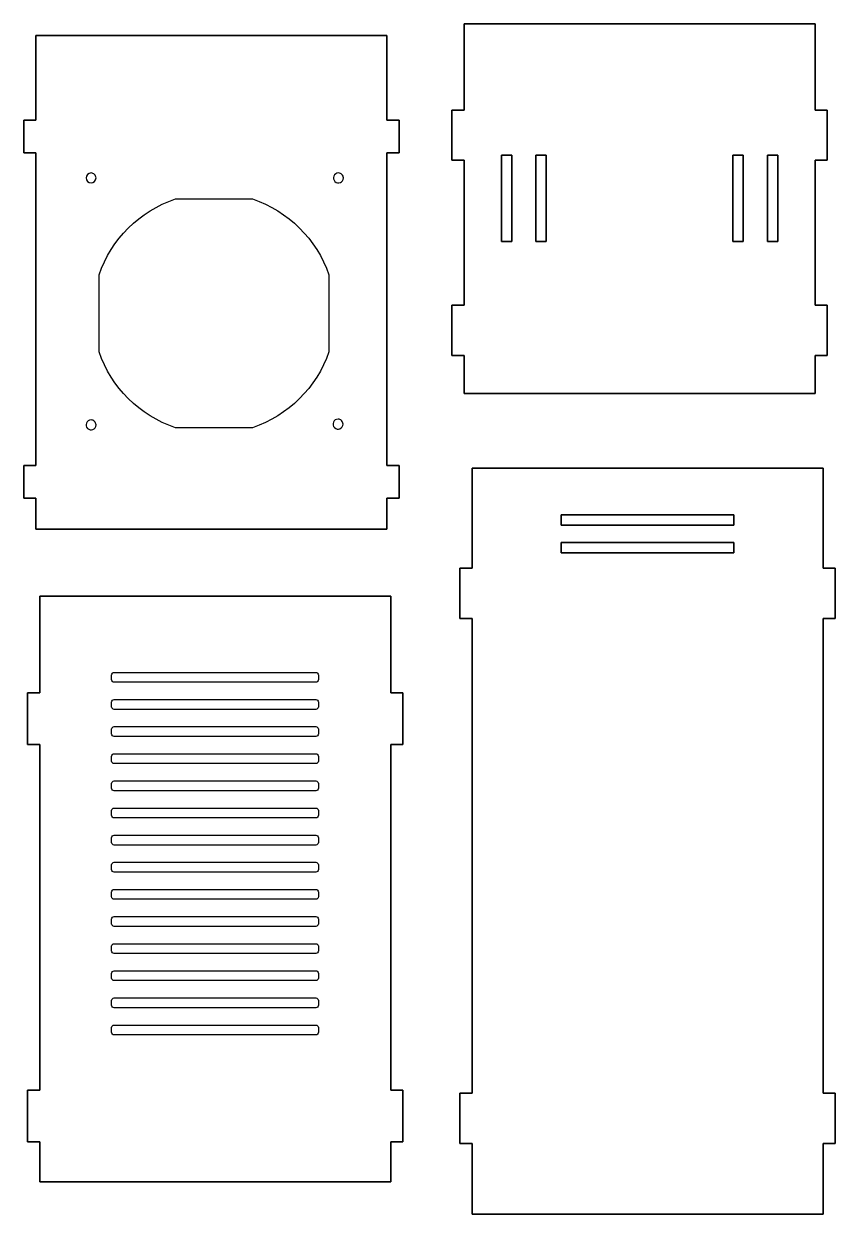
# Model space of a CAD drawing. Extents: x 15 to 490, y 13 to 409.
# Drawn here: x 255.1 to 489.9, y 62.8 to 407.5 of the extents above; entities that cross this region are included whole.
import ezdxf

# ---------------------------------------------------------------- set-up
doc = ezdxf.new("R2010")
doc.units = 0
doc.layers.add('Layer_1', color=7, linetype='CONTINUOUS')

msp = doc.modelspace()

# ---------------------------------------------------------------- linework, layer by layer
at = {"layer": 'Layer_1', "color": 5}
for points in [[(382.49179, 407.484141), (484.09164, 407.484141)], [(382.49179, 382.476154), (382.49179, 407.484141)], [(484.09164, 407.484141), (484.09164, 382.476154)], [(258.56708, 404.131575), (258.56708, 379.594967)], [(360.16721, 404.131575), (258.56708, 404.131575)], [(360.16721, 379.594967), (360.16721, 404.131575), (360.16721, 379.594967), (363.66721, 379.594967)], [(255.06709, 379.594967), (255.06709, 370.132565)], [(258.56708, 379.594967), (255.06709, 379.594967)], [(363.66721, 379.594967), (363.66721, 370.132565)], [(378.99179, 382.476154), (378.99179, 367.976154)], [(382.49179, 382.476154), (378.99179, 382.476154)], [(484.09164, 382.476154), (487.59164, 382.476154)], [(487.59164, 382.476154), (487.59164, 367.976154)], [(255.06709, 370.132565), (258.56708, 370.132565)], [(258.56708, 370.132565), (258.56708, 279.59575)], [(360.16721, 279.59581), (360.16721, 370.132565)], [(363.66721, 370.132565), (360.16721, 370.132565)], [(393.29172, 344.476189), (393.29172, 369.476154)], [(393.29172, 369.476154), (396.29172, 369.476154)], [(396.29172, 369.476154), (396.29172, 344.476189)], [(406.29172, 369.476154), (403.29172, 369.476154)], [(403.29172, 369.476154), (403.29172, 344.476189)], [(406.29172, 344.476189), (406.29172, 369.476154)], [(460.2916, 344.476189), (460.2916, 369.476154)], [(460.2916, 369.476154), (463.2916, 369.476154)], [(463.2916, 369.476154), (463.2916, 344.476189)], [(473.2916, 369.476154), (470.2916, 369.476154)], [(470.2916, 369.476154), (470.2916, 344.476189)], [(473.2916, 344.476189), (473.2916, 369.476154)], [(378.99179, 367.976154), (382.49179, 367.976154)], [(382.49179, 325.976158), (382.49179, 367.976154)], [(487.59164, 367.976154), (484.09164, 367.976154)], [(484.09164, 367.976154), (484.09164, 325.976158)], [(274.52444, 364.2913)], [(346.13724, 364.2913)], [(396.29172, 344.476189), (393.29172, 344.476189)], [(403.29172, 344.476189), (406.29172, 344.476189)], [(463.2916, 344.476189), (460.2916, 344.476189)], [(470.2916, 344.476189), (473.2916, 344.476189)], [(378.99179, 311.47618), (378.99179, 325.976158)], [(382.49179, 325.976158), (378.99179, 325.976158)], [(484.09164, 325.976158), (487.59164, 325.976158)], [(487.59164, 311.47618), (487.59164, 325.976158)], [(378.99179, 311.47618), (382.49179, 311.47618)], [(382.49179, 300.47618), (382.49179, 311.47618)], [(484.09164, 311.47618), (484.09164, 300.47618)], [(487.59164, 311.47618), (484.09164, 311.47618)], [(484.09164, 300.47618), (382.49179, 300.47618)], [(346.02448, 293.022227)], [(274.52444, 292.791607)], [(255.06709, 279.59575), (255.06709, 270.09575)], [(258.56708, 279.59575), (255.06709, 279.59575)], [(360.16721, 279.59575), (363.66721, 279.59575)], [(363.66721, 270.09575), (363.66721, 279.59575)], [(384.82361, 249.83273), (381.32361, 249.83273), (384.82361, 249.83273), (384.82361, 278.80151)], [(384.82361, 278.80151), (486.42361, 278.80151)], [(486.42361, 278.80151), (486.42361, 249.83273)], [(255.06709, 270.09575), (258.56708, 270.09575)], [(258.56708, 270.09575), (258.56708, 261.13307)], [(360.16721, 270.09575), (360.16721, 261.13307), (360.16721, 270.09575), (363.66721, 270.09575)], [(410.62339, 265.332246), (460.62339, 265.332246), (410.62339, 265.332246), (410.62339, 262.332244)], [(460.62339, 262.332244), (410.62339, 262.332244)], [(460.62339, 265.332246), (460.62339, 262.332244)], [(360.16721, 261.13307), (258.56708, 261.13307)], [(410.62339, 257.332246), (460.62339, 257.332246), (410.62339, 257.332246), (410.62339, 254.332244)], [(460.62339, 257.332246), (460.62339, 254.332244)], [(460.62339, 254.332244), (410.62339, 254.332244)], [(381.32361, 249.83273), (381.32361, 235.33273)], [(486.42361, 249.83273), (489.92361, 249.83273)], [(489.92361, 249.83273), (489.92361, 235.33273)], [(259.65668, 213.77721), (256.15668, 213.77721), (259.65668, 213.77721), (259.65668, 241.73927)], [(259.6564, 241.73927), (361.25598, 241.73927)], [(361.25626, 241.73927), (361.25626, 213.77721)], [(381.32361, 235.33273), (384.82361, 235.33273)], [(384.82361, 97.8327), (384.82361, 235.33273)], [(489.92361, 235.33273), (486.42361, 235.33273)], [(486.42361, 235.33273), (486.42361, 97.8327)], [(340.33838, 218.94006)], [(256.15668, 213.77721), (256.15668, 198.77763)], [(361.25626, 213.77721), (364.75613, 213.77721)], [(364.75613, 213.77721), (364.75613, 198.77763)], [(340.33838, 211.08588)], [(340.33838, 203.23218)], [(259.65668, 98.74051), (256.15668, 98.74051), (259.65668, 98.74051), (259.65668, 198.77763)], [(256.15668, 198.77763), (259.65668, 198.77763)], [(364.75613, 198.77763), (361.25626, 198.77763)], [(361.25626, 198.77763), (361.25626, 98.74051)], [(340.33838, 195.37848)], [(340.33838, 187.52463)], [(340.33838, 179.67023)], [(340.33838, 171.8165)], [(340.33838, 163.96283)], [(340.33838, 156.1086)], [(340.33838, 148.25438)], [(340.33838, 140.40068)], [(340.33838, 132.54698)], [(340.33838, 124.69328)], [(340.33838, 116.8391)], [(256.15668, 98.74051), (256.15668, 83.74051)], [(361.25626, 98.74051), (364.75613, 98.74051)], [(364.75613, 98.74051), (364.75613, 83.74051)], [(384.82361, 97.83289), (381.32361, 97.83289)], [(381.32361, 97.83289), (381.32361, 83.33289)], [(486.42361, 97.83289), (489.92361, 97.83289)], [(489.92361, 97.83289), (489.92361, 83.33289)], [(256.15668, 83.74051), (259.65668, 83.74051)], [(259.65668, 72.24051), (259.65668, 83.74051)], [(364.75613, 83.74051), (361.25626, 83.74051)], [(361.25626, 83.74051), (361.25626, 72.24051)], [(381.32361, 83.33289), (384.82361, 83.33289)], [(384.82361, 62.83289), (384.82361, 83.33289)], [(489.92361, 83.33289), (486.42361, 83.33289)], [(486.42361, 83.33289), (486.42361, 62.83289)], [(361.25626, 72.24051), (259.65668, 72.24051)], [(486.42361, 62.83289), (384.82361, 62.83289)]]:
    msp.add_lwpolyline(points, close=True, dxfattribs=at)
for points in [[(298.95139, 356.763), (321.24205, 356.762996)], [(276.84762, 312.5172), (276.84763, 334.797047)], [(343.3458, 334.797035), (343.34579, 312.51719)], [(321.24203, 290.55124), (298.95138, 290.55124)], [(280.47441, 217.59855), (280.47441, 218.94006)], [(281.23031, 219.69597), (339.58247, 219.69597)], [(340.33838, 218.94006), (340.33838, 217.59855)], [(339.58247, 216.84264), (281.23031, 216.84264)], [(280.47441, 209.74436), (280.47441, 211.08588)], [(281.23031, 211.84178), (339.58247, 211.84178)], [(340.33838, 211.08588), (340.33838, 209.74436)], [(339.58247, 208.98846), (281.23031, 208.98846)], [(281.23031, 203.98808), (339.58247, 203.98808)], [(280.47441, 201.89066), (280.47441, 203.23218)], [(339.58247, 201.13476), (281.23031, 201.13476)], [(340.33838, 203.23218), (340.33838, 201.89066)], [(280.47441, 194.03696), (280.47441, 195.37848)], [(281.23031, 196.13438), (339.58247, 196.13438)], [(339.58247, 193.28106), (281.23031, 193.28106)], [(340.33838, 195.37848), (340.33838, 194.03696)], [(280.47441, 186.18311), (280.47441, 187.52463)], [(281.23031, 188.28053), (339.58247, 188.28053)], [(340.33838, 187.52463), (340.33838, 186.18311)], [(339.58247, 185.42721), (281.23031, 185.42721)], [(280.47441, 178.32871), (280.47441, 179.67023)], [(281.23031, 180.42613), (339.58247, 180.42613)], [(340.33838, 179.67023), (340.33838, 178.32871)], [(339.58247, 177.57281), (281.23031, 177.57281)], [(281.23031, 172.5724), (339.58247, 172.5724)], [(280.47441, 170.47498), (280.47441, 171.8165)], [(339.58247, 169.71908), (281.23031, 169.71908)], [(340.33838, 171.8165), (340.33838, 170.47498)], [(280.47441, 162.62131), (280.47441, 163.96283)], [(281.23031, 164.71873), (339.58247, 164.71873)], [(340.33838, 163.96283), (340.33838, 162.62131)], [(339.58247, 161.86541), (281.23031, 161.86541)], [(280.47441, 154.76708), (280.47441, 156.1086)], [(281.23031, 156.8645), (339.58247, 156.8645)], [(340.33838, 156.1086), (340.33838, 154.76708)], [(339.58247, 154.01118), (281.23031, 154.01118)], [(280.47441, 146.91286), (280.47441, 148.25438)], [(281.23031, 149.01028), (339.58247, 149.01028)], [(340.33838, 148.25438), (340.33838, 146.91286)], [(339.58247, 146.15696), (281.23031, 146.15696)], [(280.47441, 139.05916), (280.47441, 140.40068)], [(281.23031, 141.15659), (339.58247, 141.15659)], [(339.58247, 138.30326), (281.23031, 138.30326)], [(340.33838, 140.40068), (340.33838, 139.05916)], [(280.47441, 131.20547), (280.47441, 132.54698)], [(281.23031, 133.30289), (339.58247, 133.30289)], [(340.33838, 132.54698), (340.33838, 131.20547)], [(339.58247, 130.44956), (281.23031, 130.44956)], [(280.47441, 123.35177), (280.47441, 124.69328)], [(281.23031, 125.44919), (339.58247, 125.44919)], [(340.33838, 124.69328), (340.33838, 123.35177)], [(339.58247, 122.59586), (281.23031, 122.59586)], [(281.23031, 117.595), (339.58247, 117.595)], [(280.47441, 115.49758), (280.47441, 116.8391)], [(339.58247, 114.74167), (281.23031, 114.74167)], [(340.33838, 116.8391), (340.33838, 115.49758)]]:
    msp.add_lwpolyline(points, dxfattribs=at)
for points in [[(274.52444, 364.2913), (273.727329, 364.2913), (273.081143, 363.645114), (273.081143, 362.848003)], [(273.081143, 362.848003), (273.081143, 362.050892), (273.727329, 361.404706), (274.52444, 361.404706)], [(275.545005, 363.868568), (275.274334, 364.139239), (274.907226, 364.2913), (274.52444, 364.2913)], [(274.52444, 361.404706), (275.321551, 361.404706), (275.967737, 362.050892), (275.967737, 362.848003)], [(275.967737, 362.848003), (275.967737, 363.230789), (275.815676, 363.597897), (275.545005, 363.868568)], [(344.803808, 363.400329), (344.580413, 362.861006), (344.703895, 362.240218), (345.116675, 361.827438)], [(346.13724, 364.2913), (345.553481, 364.2913), (345.027202, 363.939652), (344.803808, 363.400329)], [(347.157805, 363.868568), (346.887134, 364.139239), (346.520026, 364.2913), (346.13724, 364.2913)], [(346.689566, 361.514571), (347.228889, 361.737966), (347.580537, 362.264244), (347.580537, 362.848003)], [(347.580537, 362.848003), (347.580537, 363.230789), (347.428476, 363.597897), (347.157805, 363.868568)], [(345.116675, 361.827438), (345.529455, 361.414658), (346.150243, 361.291176), (346.689566, 361.514571)], [(276.84763, 334.797047), (280.34159, 345.129712), (288.56225, 353.300351), (298.95139, 356.763)], [(321.24205, 356.762996), (331.63118, 353.300343), (339.85184, 345.129701), (343.3458, 334.797035)], [(298.95138, 290.55124), (288.56224, 294.0139), (280.34158, 302.18454), (276.84762, 312.5172)], [(343.34579, 312.51719), (339.85183, 302.18453), (331.63117, 294.01389), (321.24203, 290.55124)], [(346.02448, 293.022227), (345.440721, 293.022227), (344.914442, 292.670579), (344.691048, 292.131256)], [(347.045045, 292.599495), (346.774374, 292.870166), (346.407266, 293.022227), (346.02448, 293.022227)], [(273.191008, 291.900636), (272.967613, 291.361313), (273.091095, 290.740525), (273.503875, 290.327745)], [(274.52444, 292.791607), (273.940681, 292.791607), (273.414402, 292.439959), (273.191008, 291.900636)], [(273.503875, 290.327745), (273.916655, 289.914965), (274.537443, 289.791483), (275.076766, 290.014878)], [(275.545005, 292.368875), (275.274334, 292.639546), (274.907226, 292.791607), (274.52444, 292.791607)], [(275.076766, 290.014878), (275.616089, 290.238273), (275.967737, 290.764551), (275.967737, 291.34831)], [(275.967737, 291.34831), (275.967737, 291.731096), (275.815676, 292.098204), (275.545005, 292.368875)], [(344.691048, 292.131256), (344.467653, 291.591933), (344.591135, 290.971145), (345.003915, 290.558365)], [(345.003915, 290.558365), (345.416695, 290.145585), (346.037483, 290.022103), (346.576806, 290.245498)], [(346.576806, 290.245498), (347.116129, 290.468893), (347.467777, 290.995171), (347.467777, 291.57893)], [(347.467777, 291.57893), (347.467777, 291.961716), (347.315716, 292.328824), (347.045045, 292.599495)], [(280.47441, 218.94006), (280.474408, 219.357535), (280.812835, 219.695967), (281.23031, 219.69597)], [(281.23031, 216.84264), (280.812835, 216.842643), (280.474408, 217.181075), (280.47441, 217.59855)], [(339.58247, 219.69597), (339.78295, 219.695971), (339.97522, 219.616331), (340.11698, 219.47457)], [(340.11698, 219.47457), (340.258741, 219.33281), (340.338381, 219.14054), (340.33838, 218.94006)], [(340.33838, 217.59855), (340.338381, 217.39807), (340.258741, 217.2058), (340.11698, 217.06404)], [(340.11698, 217.06404), (339.97522, 216.922279), (339.78295, 216.842639), (339.58247, 216.84264)], [(280.47441, 211.08588), (280.474413, 211.503351), (280.812839, 211.841777), (281.23031, 211.84178)], [(339.58247, 211.84178), (339.999945, 211.841782), (340.338377, 211.503355), (340.33838, 211.08588)], [(281.23031, 208.98846), (280.812839, 208.988463), (280.474413, 209.326889), (280.47441, 209.74436)], [(340.33838, 209.74436), (340.338377, 209.326885), (339.999945, 208.988458), (339.58247, 208.98846)], [(280.47441, 203.23218), (280.474413, 203.649651), (280.812839, 203.988077), (281.23031, 203.98808)], [(339.58247, 203.98808), (339.999945, 203.988082), (340.338377, 203.649655), (340.33838, 203.23218)], [(281.23031, 201.13476), (280.812839, 201.134763), (280.474413, 201.473189), (280.47441, 201.89066)], [(340.33838, 201.89066), (340.338377, 201.473185), (339.999945, 201.134758), (339.58247, 201.13476)], [(280.47441, 195.37848), (280.474413, 195.795951), (280.812839, 196.134377), (281.23031, 196.13438)], [(281.23031, 193.28106), (280.812839, 193.281063), (280.474413, 193.619489), (280.47441, 194.03696)], [(339.58247, 196.13438), (339.999945, 196.134382), (340.338377, 195.795955), (340.33838, 195.37848)], [(340.33838, 194.03696), (340.338377, 193.619485), (339.999945, 193.281058), (339.58247, 193.28106)], [(280.47441, 187.52463), (280.474413, 187.942101), (280.812839, 188.280527), (281.23031, 188.28053)], [(281.23031, 185.42721), (280.812839, 185.427213), (280.474413, 185.765639), (280.47441, 186.18311)], [(339.58247, 188.28053), (339.999945, 188.280532), (340.338377, 187.942105), (340.33838, 187.52463)], [(340.33838, 186.18311), (340.338377, 185.765635), (339.999945, 185.427208), (339.58247, 185.42721)], [(280.47441, 179.67023), (280.474413, 180.087701), (280.812839, 180.426127), (281.23031, 180.42613)], [(339.58247, 180.42613), (339.999945, 180.426132), (340.338377, 180.087705), (340.33838, 179.67023)], [(281.23031, 177.57281), (280.812839, 177.572813), (280.474413, 177.911239), (280.47441, 178.32871)], [(340.33838, 178.32871), (340.338377, 177.911235), (339.999945, 177.572808), (339.58247, 177.57281)], [(280.47441, 171.8165), (280.474413, 172.233971), (280.812839, 172.572397), (281.23031, 172.5724)], [(339.58247, 172.5724), (339.999945, 172.572402), (340.338377, 172.233975), (340.33838, 171.8165)], [(281.23031, 169.71908), (280.812839, 169.719083), (280.474413, 170.057509), (280.47441, 170.47498)], [(340.33838, 170.47498), (340.338377, 170.057505), (339.999945, 169.719078), (339.58247, 169.71908)], [(280.47441, 163.96283), (280.474413, 164.380301), (280.812839, 164.718727), (281.23031, 164.71873)], [(281.23031, 161.86541), (280.812839, 161.865413), (280.474413, 162.203839), (280.47441, 162.62131)], [(339.58247, 164.71873), (339.999945, 164.718732), (340.338377, 164.380305), (340.33838, 163.96283)], [(340.33838, 162.62131), (340.338377, 162.203835), (339.999945, 161.865408), (339.58247, 161.86541)], [(280.47441, 156.1086), (280.474413, 156.526071), (280.812839, 156.864497), (281.23031, 156.8645)], [(339.58247, 156.8645), (339.999945, 156.864502), (340.338377, 156.526075), (340.33838, 156.1086)], [(281.23031, 154.01118), (280.812839, 154.011183), (280.474413, 154.349609), (280.47441, 154.76708)], [(340.33838, 154.76708), (340.338377, 154.349605), (339.999945, 154.011178), (339.58247, 154.01118)], [(280.47441, 148.25438), (280.474413, 148.671851), (280.812839, 149.010277), (281.23031, 149.01028)], [(339.58247, 149.01028), (339.999945, 149.010282), (340.338377, 148.671855), (340.33838, 148.25438)], [(281.23031, 146.15696), (280.812839, 146.156963), (280.474413, 146.495389), (280.47441, 146.91286)], [(340.33838, 146.91286), (340.338377, 146.495385), (339.999945, 146.156958), (339.58247, 146.15696)], [(280.47441, 140.40068), (280.474408, 140.818155), (280.812835, 141.156587), (281.23031, 141.15659)], [(281.23031, 138.30326), (280.812839, 138.303263), (280.474413, 138.641689), (280.47441, 139.05916)], [(339.58247, 141.15659), (339.78295, 141.156591), (339.97522, 141.076951), (340.11698, 140.93519)], [(340.33838, 139.05916), (340.338377, 138.641685), (339.999945, 138.303258), (339.58247, 138.30326)], [(340.11698, 140.93519), (340.258741, 140.79343), (340.338381, 140.60116), (340.33838, 140.40068)], [(280.47441, 132.54698), (280.474408, 132.964455), (280.812835, 133.302887), (281.23031, 133.30289)], [(281.23031, 130.44956), (280.812835, 130.449563), (280.474408, 130.787995), (280.47441, 131.20547)], [(339.58247, 133.30289), (339.78295, 133.302891), (339.97522, 133.223251), (340.11698, 133.08149)], [(340.11698, 133.08149), (340.258741, 132.93973), (340.338381, 132.74746), (340.33838, 132.54698)], [(340.33838, 131.20547), (340.338381, 131.00499), (340.258741, 130.81272), (340.11698, 130.67096)], [(340.11698, 130.67096), (339.97522, 130.529199), (339.78295, 130.449559), (339.58247, 130.44956)], [(280.47441, 124.69328), (280.474408, 125.110755), (280.812835, 125.449187), (281.23031, 125.44919)], [(339.58247, 125.44919), (339.78295, 125.449191), (339.97522, 125.369551), (340.11698, 125.22779)], [(340.11698, 125.22779), (340.258741, 125.08603), (340.338381, 124.89376), (340.33838, 124.69328)], [(281.23031, 122.59586), (280.812835, 122.595863), (280.474408, 122.934295), (280.47441, 123.35177)], [(340.11698, 122.81726), (339.97522, 122.675499), (339.78295, 122.595859), (339.58247, 122.59586)], [(340.33838, 123.35177), (340.338381, 123.15129), (340.258741, 122.95902), (340.11698, 122.81726)], [(280.47441, 116.8391), (280.474413, 117.256571), (280.812839, 117.594997), (281.23031, 117.595)], [(339.58247, 117.595), (339.999945, 117.595002), (340.338377, 117.256575), (340.33838, 116.8391)], [(281.23031, 114.74167), (280.812835, 114.741673), (280.474408, 115.080105), (280.47441, 115.49758)], [(340.11698, 114.96307), (339.97522, 114.821309), (339.78295, 114.741669), (339.58247, 114.74167)], [(340.33838, 115.49758), (340.338381, 115.2971), (340.258741, 115.10483), (340.11698, 114.96307)]]:
    msp.add_open_spline(points, degree=3, dxfattribs=at)

doc.saveas('drawing.dxf')
